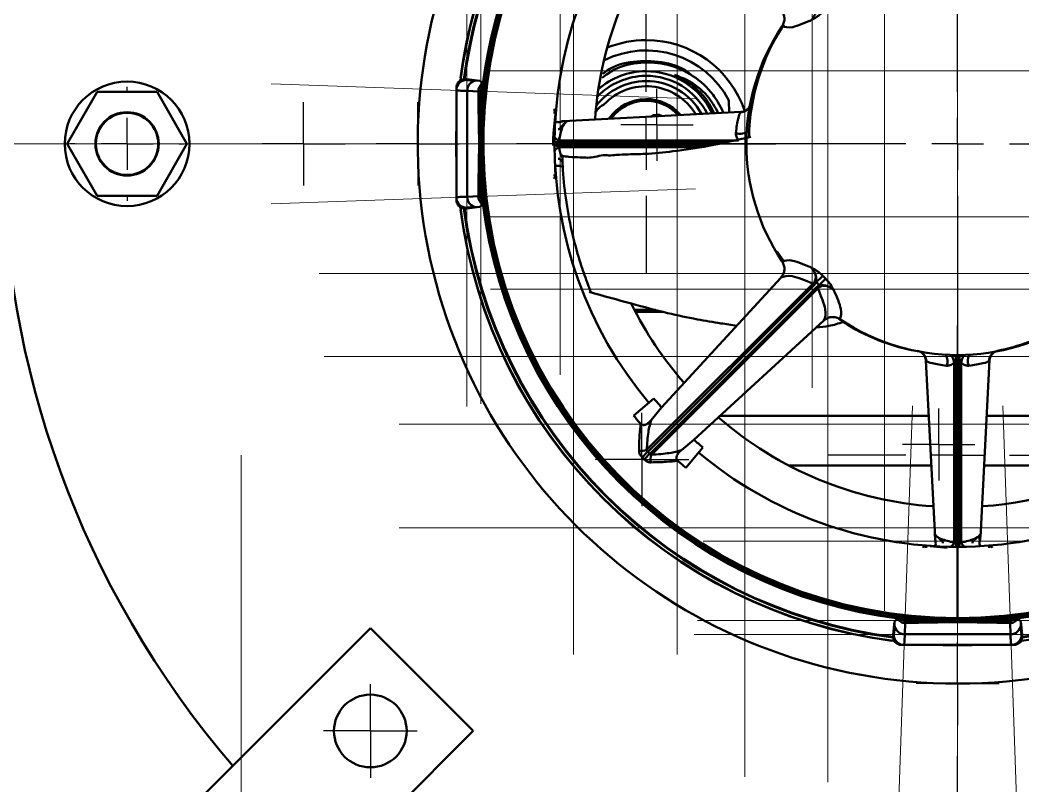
# Model space of a CAD drawing. Header units: millimetres. Extents: x 0 to 420, y 0 to 297.
# Drawn here: x 325.42 to 349.57, y 189.53 to 207.98 of the extents above; entities that cross this region are included whole.
import ezdxf

# ---------------------------------------------------------------- set-up
doc = ezdxf.new("R2010")
doc.units = ezdxf.units.MM
doc.linetypes.add('CENTERX2', pattern=[20.32, 12.7, -2.54, 2.54, -2.54])
doc.layers.add('9中心线层', color=1, linetype='Continuous')

# ---------------------------------------------------------------- blocks, each defined once
blk = doc.blocks.new('SW_CENTERMARKSYMBOL_101')
at = {"layer": '9中心线层', "color": 0}
for p, q in [((0, 1.25), (0, 9.375)), ((0, 0), (0, 0.625)), ((-1.25, 0), (-9.375, 0)), ((0, 0), (-0.625, 0)), ((0, 0), (0, -0.625)), ((0, 0), (0.625, 0)), ((1.25, 0), (9.375, 0)), ((0, -1.25), (0, -9.375))]:
    blk.add_line(p, q, dxfattribs=at)
blk = doc.blocks.new('SW_CENTERMARKSYMBOL_102')
at = {"layer": '9中心线层', "color": 0}
for p, q in [((0, 1.25), (0, 1.375)), ((0, 0), (0, 0.625)), ((-1.25, 0), (-1.375, 0)), ((0, 0), (-0.625, 0)), ((0, 0), (0, -0.625)), ((0, 0), (0.625, 0)), ((1.25, 0), (1.375, 0)), ((0, -1.25), (0, -1.375))]:
    blk.add_line(p, q, dxfattribs=at)
blk = doc.blocks.new('SW_CENTERMARKSYMBOL_106')
at = {"layer": '9中心线层', "color": 0}
for p, q in [((0, 0.625), (0, 1.125)), ((0, 0), (0, 0.625)), ((-0.625, 0), (-1.125, 0)), ((0, 0), (-0.625, 0)), ((0, 0), (0, -0.625)), ((0, 0), (0.625, 0)), ((0.625, 0), (1.125, 0)), ((0, -0.625), (0, -1.125))]:
    blk.add_line(p, q, dxfattribs=at)
blk = doc.blocks.new('SW_CENTERMARKSYMBOL_113')
at = {"layer": '9中心线层', "color": 0}
for p, q in [((0, 0.625), (0, 1.125)), ((0, 0), (0, 0.625)), ((-0.625, 0), (-1.125, 0)), ((0, 0), (-0.625, 0)), ((0, 0), (0, -0.625)), ((0, 0), (0.625, 0)), ((0.625, 0), (1.125, 0)), ((0, -0.625), (0, -1.125))]:
    blk.add_line(p, q, dxfattribs=at)
blk = doc.blocks.new('SW_CENTERMARKSYMBOL_114')
at = {"layer": '9中心线层', "color": 0}
for p, q in [((0, 1.25), (0, 3.125)), ((0, 0), (0, 0.625)), ((-1.25, 0), (-3.125, 0)), ((0, 0), (-0.625, 0)), ((0, 0), (0, -0.625)), ((0, 0), (0.625, 0)), ((1.25, 0), (3.125, 0)), ((0, -1.25), (0, -3.125))]:
    blk.add_line(p, q, dxfattribs=at)
blk = doc.blocks.new('SW_CENTERMARKSYMBOL_115')
at = {"layer": '9中心线层', "color": 0}
for p, q in [((0, 0.625), (0, 0.869475)), ((0, 0), (0, 0.625)), ((-0.625, 0), (-0.869475, 0)), ((0, 0), (-0.625, 0)), ((0, 0), (0, -0.625)), ((0, 0), (0.625, 0)), ((0.625, 0), (0.869475, 0)), ((0, -0.625), (0, -0.869475))]:
    blk.add_line(p, q, dxfattribs=at)
blk = doc.blocks.new('SW_CENTERMARKSYMBOL_116')
at = {"layer": '9中心线层', "color": 0}
for p, q in [((0, 0.625), (0, 1)), ((0, 0), (0, 0.625)), ((-0.625, 0), (-1, 0)), ((0, 0), (-0.625, 0)), ((0, 0), (0, -0.625)), ((0, 0), (0.625, 0)), ((0.625, 0), (1, 0)), ((0, -0.625), (0, -1))]:
    blk.add_line(p, q, dxfattribs=at)
blk = doc.blocks.new('SW_CENTERMARKSYMBOL_117')
at = {"layer": '9中心线层', "color": 0}
for p, q in [((0, 0.625), (0, 1)), ((0, 0), (0, 0.625)), ((-0.625, 0), (-1, 0)), ((0, 0), (-0.625, 0)), ((0, 0), (0, -0.625)), ((0, 0), (0.625, 0)), ((0.625, 0), (1, 0)), ((0, -0.625), (0, -1))]:
    blk.add_line(p, q, dxfattribs=at)
blk = doc.blocks.new('SW_CENTERMARKSYMBOL_130')
at = {"layer": '9中心线层', "color": 0}
for p, q in [((0, 1.25), (0, 3.125)), ((0, 0), (0, 0.625)), ((-1.25, 0), (-3.125, 0)), ((0, 0), (-0.625, 0)), ((0, 0), (0, -0.625)), ((0, 0), (0.625, 0)), ((1.25, 0), (3.125, 0)), ((0, -1.25), (0, -3.125))]:
    blk.add_line(p, q, dxfattribs=at)
blk = doc.blocks.new('SW_CENTERMARKSYMBOL_131')
at = {"layer": '9中心线层', "color": 0}
for p, q in [((0, 0.625), (0, 0.869475)), ((0, 0), (0, 0.625)), ((-0.625, 0), (-0.869475, 0)), ((0, 0), (-0.625, 0)), ((0, 0), (0, -0.625)), ((0, 0), (0.625, 0)), ((0.625, 0), (0.869475, 0)), ((0, -0.625), (0, -0.869475))]:
    blk.add_line(p, q, dxfattribs=at)
blk = doc.blocks.new('SW_CENTERMARKSYMBOL_132')
at = {"layer": '9中心线层', "color": 0}
for p, q in [((0, 0.625), (0, 1)), ((0, 0), (0, 0.625)), ((-0.625, 0), (-1, 0)), ((0, 0), (-0.625, 0)), ((0, 0), (0, -0.625)), ((0, 0), (0.625, 0)), ((0.625, 0), (1, 0)), ((0, -0.625), (0, -1))]:
    blk.add_line(p, q, dxfattribs=at)
blk = doc.blocks.new('SW_CENTERMARKSYMBOL_133')
at = {"layer": '9中心线层', "color": 0}
for p, q in [((0, 0.625), (0, 1)), ((0, 0), (0, 0.625)), ((-0.625, 0), (-1, 0)), ((0, 0), (-0.625, 0)), ((0, 0), (0, -0.625)), ((0, 0), (0.625, 0)), ((0.625, 0), (1, 0)), ((0, -0.625), (0, -1))]:
    blk.add_line(p, q, dxfattribs=at)

msp = doc.modelspace()

# ---------------------------------------------------------------- linework, layer by layer
at = {"color": 7, "linetype": 'Continuous', "lineweight": 50}
for p, q in [((343.775, 207.834), (343.776, 207.835)), ((336.029, 206.534), (336.021, 206.53)), ((336.029, 206.534), (336.109, 206.554)), ((336.109, 206.554), (336.125, 206.556)), ((336.181, 206.556), (336.125, 206.556)), ((336.181, 206.556), (336.497, 206.52)), ((336.181, 206.54), (336.181, 206.556)), ((336.415, 206.523), (336.497, 206.52)), ((336.497, 206.52), (336.563, 206.46)), ((327.278, 206.25), (326.557, 205)), ((328.722, 206.25), (327.278, 206.25)), ((329.443, 205), (328.722, 206.25)), ((335.931, 206.337), (335.931, 206.29)), ((335.931, 206.29), (335.931, 203.71)), ((336.191, 203.727), (336.191, 206.273)), ((336.191, 206.273), (336.46, 206.263)), ((336.46, 206.263), (336.46, 205.945)), ((336.46, 206.263), (336.516, 206.263)), ((336.516, 205.945), (336.56, 206.378)), ((336.516, 205.945), (336.516, 206.263)), ((342.493, 206.045), (342.495, 205.754)), ((336.46, 205.945), (336.477, 205)), ((336.516, 205.945), (336.46, 205.945)), ((338.27, 205.759), (338.319, 205.755)), ((338.319, 205.755), (338.319, 205.755)), ((342.779, 205.769), (338.513, 205.545)), ((342.767, 205.76), (342.785, 205.769)), ((343.018, 205.968), (343.018, 205.962)), ((338.268, 205.254), (338.311, 205.658)), ((338.311, 205.658), (338.309, 205.628)), ((338.309, 205.609), (338.312, 205.647)), ((338.49, 205.543), (338.599, 205.546)), ((338.535, 205.542), (338.586, 205.54)), ((338.545, 205.541), (338.586, 205.54)), ((338.599, 205.546), (338.586, 205.54)), ((338.261, 205.041), (338.261, 205)), ((338.351, 205.04), (342.426, 205.041)), ((338.351, 205.04), (338.351, 205)), ((338.398, 205.082), (342.719, 205.081)), ((326.557, 205), (327.278, 203.75)), ((328.722, 203.75), (329.443, 205)), ((336.477, 205), (336.46, 204.055)), ((338.261, 205), (338.261, 204.959)), ((338.261, 205), (338.351, 205)), ((338.351, 205), (338.351, 204.96)), ((342.045, 204.959), (338.351, 204.96)), ((341.796, 204.919), (338.398, 204.918)), ((338.398, 204.918), (338.457, 204.698)), ((338.309, 204.372), (338.311, 204.342)), ((336.46, 204.055), (336.46, 203.737)), ((336.46, 204.055), (336.516, 204.055)), ((336.56, 203.622), (336.516, 204.055)), ((336.516, 203.737), (336.516, 204.055)), ((338.319, 204.245), (338.27, 204.241)), ((338.319, 204.245), (338.319, 204.245)), ((327.278, 203.75), (328.722, 203.75)), ((335.931, 203.71), (335.931, 203.663)), ((336.46, 203.737), (336.191, 203.727)), ((336.46, 203.737), (336.516, 203.737)), ((336.021, 203.47), (336.029, 203.466)), ((336.109, 203.446), (336.029, 203.466)), ((336.109, 203.446), (336.125, 203.444)), ((336.181, 203.444), (336.125, 203.444)), ((336.181, 203.444), (336.497, 203.48)), ((336.181, 203.444), (336.181, 203.46)), ((336.415, 203.477), (336.497, 203.48)), ((336.563, 203.54), (336.497, 203.48)), ((343.655, 202.408), (343.803, 202.184)), ((343.776, 202.165), (343.775, 202.166)), ((343.809, 201.883), (343.795, 201.855)), ((343.741, 201.774), (340.87, 198.649)), ((343.746, 201.779), (343.76, 201.771)), ((344.548, 201.6), (344.598, 201.668)), ((344.668, 201.598), (344.598, 201.668)), ((344.754, 201.82), (344.82, 201.754)), ((340.511, 197.628), (344.517, 201.633)), ((340.537, 197.585), (344.548, 201.6)), ((344.6, 201.548), (340.585, 197.537)), ((344.633, 201.517), (340.628, 197.511)), ((344.6, 201.548), (344.668, 201.598)), ((340.728, 201), (340.218, 201)), ((340.92, 200.95), (340.244, 200.95)), ((340.25, 200.95), (340.25, 201)), ((341.651, 197.872), (344.779, 200.746)), ((344.881, 200.808), (344.883, 200.809)), ((345.166, 200.775), (345.165, 200.776)), ((347.231, 199.785), (347.24, 199.767)), ((347.231, 199.779), (347.455, 195.513)), ((347.919, 199.719), (347.918, 195.398)), ((347.96, 195.351), (347.959, 199.744)), ((348.041, 199.744), (347.959, 199.744)), ((348.041, 199.744), (348.04, 195.351)), ((348.081, 199.719), (348.082, 195.398)), ((348.546, 195.526), (348.77, 199.786)), ((348.769, 199.785), (348.76, 199.767)), ((340.687, 198.864), (340.199, 198.454)), ((340.872, 198.651), (340.621, 198.348)), ((342.28, 198.45), (347.301, 198.45)), ((348.699, 198.45), (352.067, 198.45)), ((341.348, 197.621), (341.651, 197.872)), ((340.537, 197.585), (340.585, 197.537)), ((341.864, 197.687), (341.454, 197.199)), ((347.364, 197.25), (343.938, 197.25)), ((352.062, 197.25), (348.636, 197.25)), ((347.454, 195.599), (347.457, 195.49)), ((347.46, 195.586), (347.454, 195.599)), ((347.458, 195.535), (347.46, 195.586)), ((347.459, 195.545), (347.46, 195.586)), ((348.537, 195.58), (348.528, 195.461)), ((348.537, 195.58), (348.54, 195.586)), ((348.54, 195.586), (348.537, 195.58)), ((348.54, 195.586), (348.546, 195.599)), ((348.54, 195.586), (348.542, 195.463)), ((348.54, 195.586), (348.543, 195.49)), ((348.546, 195.599), (348.543, 195.49)), ((347.241, 195.27), (347.245, 195.319)), ((347.746, 195.268), (347.342, 195.311)), ((347.96, 195.351), (348, 195.351)), ((348, 195.351), (348.04, 195.351)), ((348, 195.351), (348, 195.295)), ((348.755, 195.319), (348.759, 195.27)), ((346.48, 193.497), (346.444, 193.181)), ((346.48, 193.497), (346.477, 193.415)), ((346.48, 193.497), (346.54, 193.563)), ((347.055, 193.516), (346.622, 193.56)), ((346.727, 193.191), (346.737, 193.46)), ((347.055, 193.516), (346.737, 193.516)), ((346.737, 193.46), (346.737, 193.516)), ((346.737, 193.46), (347.055, 193.46)), ((347.055, 193.516), (347.055, 193.46)), ((347.055, 193.46), (348, 193.477)), ((348, 193.477), (348.945, 193.46)), ((349.378, 193.56), (348.945, 193.516)), ((349.263, 193.516), (348.945, 193.516)), ((348.945, 193.46), (348.945, 193.516)), ((348.945, 193.46), (349.263, 193.46)), ((349.263, 193.46), (349.263, 193.516)), ((349.263, 193.46), (349.273, 193.191)), ((349.46, 193.563), (349.52, 193.497)), ((349.556, 193.181), (349.52, 193.497)), ((349.523, 193.415), (349.52, 193.497)), ((333.858, 193.333), (328.378, 187.853)), ((336.333, 190.858), (333.858, 193.333)), ((349.273, 193.191), (346.727, 193.191)), ((346.444, 193.125), (346.444, 193.181)), ((346.46, 193.181), (346.444, 193.181)), ((346.444, 193.125), (346.446, 193.109)), ((346.466, 193.029), (346.446, 193.109)), ((346.466, 193.029), (346.47, 193.021)), ((349.53, 193.021), (349.534, 193.029)), ((349.554, 193.109), (349.534, 193.029)), ((349.556, 193.181), (349.54, 193.181)), ((349.554, 193.109), (349.556, 193.125)), ((349.556, 193.181), (349.556, 193.125)), ((346.663, 192.931), (346.71, 192.931)), ((346.71, 192.931), (349.29, 192.931)), ((349.29, 192.931), (349.337, 192.931)), ((330.853, 185.378), (336.333, 190.858))]:
    msp.add_line(p, q, dxfattribs=at)
at = {"color": 7, "linetype": 'Continuous', "lineweight": 50, "flags": 128}
for points in [[(342.351, 205.757), (342.318, 205.833), (342.228, 206.007)], [(342.785, 205.769), (342.827, 205.775), (342.838, 205.778)], [(347.223, 199.833), (347.225, 199.827), (347.231, 199.785)], [(348.777, 199.833), (348.775, 199.827), (348.769, 199.785)], [(340.537, 197.585), (340.518, 197.567), (340.5, 197.549), (340.482, 197.531), (340.465, 197.514), (340.448, 197.497), (340.432, 197.481), (340.417, 197.466), (340.403, 197.452)], [(340.585, 197.537), (340.567, 197.518), (340.549, 197.5), (340.531, 197.482), (340.514, 197.465), (340.497, 197.448), (340.481, 197.432), (340.466, 197.417), (340.452, 197.403)]]:
    msp.add_lwpolyline(points, dxfattribs=at)
at = {"color": 7, "linetype": 'Continuous', "lineweight": 50}
for centre, radius in [((348, 205), 28), ((328, 205), 1.5), ((328, 205), 0.763), ((328, 205), 0.75), ((333.858, 190.858), 0.875)]:
    msp.add_circle(centre, radius, dxfattribs=at)
for centre, radius, start, end in [((348, 205), 23, 139.3637, 220.6363), ((348, 205), 13, 109.5572, 70.4428), ((348, 205), 12.069, 107.7654, 172.6994), ((348, 205), 12.076, 107.9709, 172.4432), ((348, 205), 11.992, 108.059, 172.5554), ((348, 205), 11.977, 108.0576, 172.5375), ((348, 205), 11.461, 102.9957, 77.0043), ((348, 205), 11.421, 97.6376, 270), ((348, 205), 11.421, 270, 82.3624), ((348, 205), 11.505, 110.5429, 69.4571), ((348, 205), 11.523, 110.5202, 173.1331), ((348, 205), 9.705, 140, 219.9972), ((348, 205), 8.75, 138.8336, 176.1529), ((348, 205), 5.087, 146.1436, 213.8564), ((348, 205), 5.077, 145.5207, 169.0029), ((348, 205), 5.074, 146.5458, 169.0699), ((340.5, 205), 2.5, 90, 112.0243), ((340.5, 205), 2.5, 18.4126, 90), ((340.5, 205), 2.25, 27.6751, 116.8626), ((340.5, 205), 1.75, 90.409, 131.0823), ((340.5, 205), 1.75, 24.9604, 90.409), ((336.181, 206.29), 0.25, 89.9956, 179.9956), ((336.431, 206.283), 0.24, 93.8201, 182.4413), ((340.5, 205), 1.512, 90.409, 142.6065), ((340.5, 205), 1.637, 90.409, 135.8736), ((340.5, 205), 1.638, 26.476, 90.409), ((340.5, 205), 1.513, 28.4246, 90.409), ((340.5, 205), 1.797, 24.383, 67.7684), ((340.5, 205), 1.388, 31.4458, 137.0577), ((340.5, 205), 1.08, 90.409, 145.304), ((340.5, 205), 1.038, 41.8727, 143.4), ((340.5, 205), 1.08, 40.7842, 90.409), ((348, 205), 11.523, 175.2972, 180), ((338.244, 205.761), 0.075, 355.5284, 69.1408), ((348, 205), 9.711, 175.5391, 176.1173), ((339.621, 205.596), 0.375, 111.3345, 154.2466), ((342.772, 206.011), 0.251, 268.7803, 330.8766), ((348, 205), 9.71, 176.0023, 176.1173), ((340.759, 205.457), 0.244, 62.3595, 124.7457), ((348, 205), 12.076, 178.3434, 180), ((342.77, 205.533), 0.29, 247.0923, 312.1392), ((338.473, 222.484), 17.445, 269.4166, 269.5986), ((338.489, 205.297), 0.234, 214.5627, 247.011), ((348, 205), 12.076, 180, 181.6577), ((348, 205), 11.523, 180, 184.7028), ((338.473, 187.516), 17.445, 90.4014, 90.5834), ((338.491, 204.701), 0.236, 113.1687, 145.2576), ((348, 205), 9.711, 183.8827, 184.4609), ((348, 205), 9.71, 183.8827, 184.458), ((338.244, 204.239), 0.075, 290.8257, 4.4753), ((336.181, 203.71), 0.25, 180.0044, 270.0044), ((336.431, 203.717), 0.24, 177.5587, 266.1799), ((348, 205), 11.523, 186.8669, 263.1331), ((348, 205), 11.523, 276.8669, 353.1331), ((348, 205), 12.069, 187.3006, 262.6994), ((348, 205), 12.076, 187.5575, 262.4381), ((348, 205), 11.992, 187.4446, 262.5554), ((348, 205), 11.977, 187.4625, 262.5375), ((348, 205), 12.069, 277.3006, 352.6994), ((348, 205), 11.992, 277.4446, 352.5554), ((348, 205), 11.977, 277.4625, 352.5375), ((466.517, 77.183), 174.243, 134.33183, 134.40338), ((220.183, 323.517), 174.243, 315.59662, 315.66817), ((345.078, 202.134), 0.752, 221.7365, 225.2398), ((345.134, 202.078), 0.752, 224.7602, 228.2635), ((348, 205), 8.75, 206.2093, 221.1597), ((348, 205), 5.087, 236.1436, 303.8564), ((348, 205), 5.101, 238.7974, 249.2664), ((348, 205), 5.074, 280.9301, 298.2588), ((348, 205), 5.077, 280.9963, 298.2299), ((346.989, 199.772), 0.251, 358.7803, 60.8766), ((349.011, 199.772), 0.251, 119.1295, 181.2136), ((347.458, 199.771), 0.298, 337.5952, 30.2091), ((347.459, 199.654), 0.464, 8.1348, 34.3147), ((257.992, 200.14), 89.967, 359.74759, 359.8553), ((438.008, 200.14), 89.967, 180.1447, 180.25241), ((348.541, 199.654), 0.464, 145.6853, 171.8652), ((348.542, 199.771), 0.298, 149.7909, 202.4048), ((348, 205), 9.546, 220, 221.6921), ((348, 205), 10.184, 220, 221.4414), ((348, 205), 8.75, 228.8435, 266.1663), ((348, 205), 9.546, 228.3079, 230), ((340.409, 197.831), 0.227, 248.8855, 296.5617), ((348, 205), 9.705, 230, 270.0047), ((348, 205), 9.705, 270.0047, 309.9985), ((348, 205), 8.75, 273.8675, 302.0381), ((348, 205), 10.709, 224.8122, 225.1878), ((340.831, 197.409), 0.227, 153.4383, 201.1145), ((348, 205), 10.184, 228.5586, 230), ((347.703, 195.489), 0.234, 304.5627, 337.011), ((348.299, 195.491), 0.236, 203.1687, 235.2576), ((347.239, 195.244), 0.075, 85.5284, 159.1408), ((330.516, 195.473), 17.445, 359.4166, 359.5986), ((365.484, 195.473), 17.445, 180.4014, 180.5834), ((348.761, 195.244), 0.075, 20.8257, 94.4753), ((348, 205), 11.523, 265.2972, 270), ((348, 205), 11.523, 270, 274.7028), ((346.717, 193.431), 0.24, 183.8201, 272.4413), ((349.283, 193.431), 0.24, 267.5587, 356.1799), ((346.71, 193.181), 0.25, 179.9956, 269.9956), ((349.29, 193.181), 0.25, 270.0044, 0.0044), ((348, 205), 12.076, 268.347, 270.0019), ((348, 205), 12.076, 270.0019, 271.6536)]:
    msp.add_arc(centre, radius, start, end, dxfattribs=at)
for centre, major_axis, ratio, start_param, end_param in [((348.045, 205.078), (2.535, 4.391), 0.999843, 1.510432, 2.074847), ((347.911, 204.989), (5.021, 0.629), 0.999844, 4.241519, 4.404316)]:
    msp.add_ellipse(centre, major_axis=major_axis, ratio=ratio, start_param=start_param, end_param=end_param, dxfattribs=at)
for points, knots in [([(343.776, 207.835), (343.792, 207.865), (343.825, 207.926), (343.833, 208.027), (343.811, 208.131), (343.77, 208.188), (343.746, 208.221)], [0, 0, 0, 0, 0.2438566, 0.4999372, 0.7070031, 1, 1, 1, 1]), ([(344.517, 208.367), (344.529, 208.354), (344.553, 208.328), (344.575, 208.28), (344.585, 208.228), (344.58, 208.156), (344.547, 208.068), (344.501, 208.011), (344.478, 207.982)], [0, 0, 0, 0, 0.122298, 0.243258, 0.364571, 0.488385, 0.741182, 1, 1, 1, 1]), ([(344.754, 208.18), (344.731, 208.158), (344.683, 208.111), (344.585, 208.041), (344.52, 208.005), (344.478, 207.982)], [0, 0, 0, 0, 0.242221, 0.498524, 1, 1, 1, 1]), ([(344.478, 207.982), (344.311, 207.91), (343.977, 207.767), (343.843, 207.812), (343.775, 207.834)], [0, 0, 0, 0, 0.49853, 1, 1, 1, 1]), ([(339.437, 206.589), (339.534, 206.661), (339.807, 206.865), (340.37, 206.985), (341.031, 206.938), (341.646, 206.664), (342.03, 206.309), (342.19, 206.066), (342.228, 206.007)], [0, 0, 0, 0, 0.112854, 0.316863, 0.520809, 0.727346, 0.934448, 1, 1, 1, 1]), ([(339.458, 206.686), (339.49, 206.713), (339.697, 206.882), (340.199, 207.007), (340.865, 206.997), (341.367, 206.852), (341.573, 206.672), (341.61, 206.64)], [0, 0, 0, 0, 0.055388, 0.348889, 0.642408, 0.935908, 1, 1, 1, 1]), ([(336.181, 206.54), (336.191, 206.537), (336.211, 206.531), (336.347, 206.525), (336.415, 206.523)], [0, 0, 0, 0, 0.500004, 1, 1, 1, 1]), ([(342.236, 205.741), (342.156, 205.885), (341.97, 206.217), (341.57, 206.516), (341.275, 206.627), (341.18, 206.663)], [0, 0, 0, 0, 0.34241, 0.787744, 1, 1, 1, 1]), ([(336.563, 206.46), (336.547, 206.447), (336.516, 206.421), (336.484, 206.371), (336.463, 206.318), (336.461, 206.281), (336.46, 206.263)], [0, 0, 0, 0, 0.267536, 0.522532, 0.766218, 1, 1, 1, 1]), ([(336.516, 206.263), (336.518, 206.284), (336.522, 206.326), (336.547, 206.36), (336.56, 206.378)], [0, 0, 0, 0, 0.494564, 1, 1, 1, 1]), ([(336.563, 206.46), (336.563, 206.459), (336.564, 206.456), (336.565, 206.445), (336.564, 206.428), (336.563, 206.403), (336.561, 206.387), (336.56, 206.378)], [0, 0, 0, 0, 0.121745, 0.249718, 0.500023, 0.731471, 1, 1, 1, 1]), ([(342.657, 205.266), (342.676, 205.394), (342.715, 205.651), (342.75, 205.724), (342.767, 205.76)], [0, 0, 0, 0, 0.499931, 1, 1, 1, 1]), ([(343.016, 205.97), (343.011, 205.949), (342.999, 205.907), (342.96, 205.849), (342.904, 205.801), (342.857, 205.785), (342.833, 205.776)], [0, 0, 0, 0, 0.221072, 0.467188, 0.730594, 1, 1, 1, 1]), ([(338.481, 205.542), (338.427, 205.528), (338.373, 205.513), (338.336, 205.536), (338.335, 205.536)], [0, 0, 0, 0, 0.980771, 1, 1, 1, 1]), ([(338.58, 205.537), (338.546, 205.502), (338.477, 205.433), (338.424, 205.199), (338.398, 205.082)], [0, 0, 0, 0, 0.5006297, 1, 1, 1, 1]), ([(338.421, 205.368), (338.455, 205.406), (338.522, 205.481), (338.561, 205.518), (338.58, 205.537)], [0, 0, 0, 0, 0.499834, 1, 1, 1, 1]), ([(338.456, 205.541), (338.458, 205.541), (338.467, 205.543), (338.489, 205.543), (338.528, 205.544), (338.561, 205.54), (338.58, 205.537)], [0, 0, 0, 0, 0.051741, 0.217902, 0.519196, 1, 1, 1, 1]), ([(338.381, 205.357), (338.387, 205.357), (338.404, 205.356), (338.415, 205.363), (338.421, 205.368)], [0, 0, 0, 0, 0.3982, 1, 1, 1, 1]), ([(342.719, 205.081), (342.701, 205.114), (342.674, 205.165), (342.657, 205.226), (342.657, 205.252), (342.657, 205.266)], [0, 0, 0, 0, 0.496351, 0.746083, 1, 1, 1, 1]), ([(338.268, 205.254), (338.267, 205.224), (338.264, 205.179), (338.262, 205.102), (338.262, 205.061), (338.261, 205.041)], [0, 0, 0, 0, 0.499683, 0.753354, 1, 1, 1, 1]), ([(338.398, 205.082), (338.386, 205.077), (338.371, 205.07), (338.356, 205.055), (338.352, 205.047), (338.351, 205.043), (338.351, 205.041), (338.351, 205.04)], [0, 0, 0, 0, 0.6327909, 0.8487235, 0.9301906, 0.9660146, 1, 1, 1, 1]), ([(343.019, 205.17), (342.68, 205.09), (342.062, 204.946), (341.205, 204.826), (340.561, 204.753), (340.106, 204.75), (339.814, 204.737), (339.614, 204.716), (339.441, 204.741), (339.22, 204.655), (338.937, 204.673), (338.675, 204.681), (338.532, 204.703), (338.479, 204.711)], [0, 0, 0, 0, 0.227459, 0.414975, 0.563066, 0.650191, 0.713167, 0.754209, 0.781291, 0.826433, 0.90421, 0.964327, 1, 1, 1, 1]), ([(338.351, 204.96), (338.351, 204.959), (338.351, 204.957), (338.352, 204.953), (338.356, 204.945), (338.371, 204.93), (338.386, 204.923), (338.398, 204.918)], [0, 0, 0, 0, 0.033942, 0.069705, 0.150993, 0.366342, 1, 1, 1, 1]), ([(338.421, 204.632), (338.415, 204.636), (338.404, 204.644), (338.388, 204.643), (338.381, 204.643)], [0, 0, 0, 0, 0.599395, 1, 1, 1, 1]), ([(338.486, 204.563), (338.472, 204.581), (338.455, 204.604), (338.427, 204.627), (338.421, 204.632)], [0, 0, 0, 0, 0.775592, 1, 1, 1, 1]), ([(338.479, 204.727), (338.479, 204.727), (338.479, 204.727), (338.479, 204.727), (338.479, 204.727), (338.479, 204.727), (338.479, 204.725), (338.479, 204.719), (338.48, 204.698), (338.483, 204.611), (338.498, 204.269), (338.556, 203.68), (338.684, 202.974), (338.829, 202.413), (338.944, 202.044), (339.022, 201.817), (339.075, 201.673), (339.109, 201.582), (339.135, 201.515), (339.151, 201.475), (339.161, 201.45), (339.166, 201.439), (339.167, 201.436)], [0, 0, 0, 0, 0.000056, 0.000113, 0.000164, 0.00025, 0.000475, 0.001373, 0.004931, 0.019123, 0.075959, 0.303221, 0.546077, 0.709281, 0.816774, 0.886337, 0.921118, 0.953464, 0.974223, 0.987302, 0.995745, 1, 1, 1, 1]), ([(338.312, 204.352), (338.308, 204.378), (338.303, 204.418), (338.313, 204.458), (338.367, 204.483), (338.425, 204.47), (338.473, 204.458)], [0, 0, 0, 0, 0.204327, 0.308799, 0.422889, 1, 1, 1, 1]), ([(335.931, 203.71), (335.946, 203.713), (335.973, 203.719), (336.126, 203.725), (336.191, 203.727)], [0, 0, 0, 0, 0.5818, 1, 1, 1, 1]), ([(336.563, 203.54), (336.547, 203.553), (336.516, 203.579), (336.484, 203.629), (336.463, 203.682), (336.461, 203.719), (336.46, 203.737)], [0, 0, 0, 0, 0.267535, 0.522531, 0.766217, 1, 1, 1, 1]), ([(336.56, 203.622), (336.547, 203.64), (336.522, 203.674), (336.518, 203.716), (336.516, 203.737)], [0, 0, 0, 0, 0.505436, 1, 1, 1, 1]), ([(336.56, 203.622), (336.561, 203.613), (336.563, 203.597), (336.564, 203.572), (336.565, 203.555), (336.564, 203.544), (336.563, 203.541), (336.563, 203.54)], [0, 0, 0, 0, 0.267042, 0.497713, 0.749598, 0.877644, 1, 1, 1, 1]), ([(336.415, 203.477), (336.347, 203.475), (336.211, 203.469), (336.191, 203.463), (336.181, 203.46)], [0, 0, 0, 0, 0.499996, 1, 1, 1, 1]), ([(343.776, 202.165), (343.792, 202.135), (343.825, 202.074), (343.833, 201.967), (343.809, 201.863), (343.767, 201.807), (343.746, 201.779)], [0, 0, 0, 0, 0.243288, 0.49983, 0.749774, 1, 1, 1, 1]), ([(343.775, 202.166), (343.843, 202.188), (343.977, 202.233), (344.311, 202.09), (344.478, 202.018)], [0, 0, 0, 0, 0.501582, 1, 1, 1, 1]), ([(344.478, 202.018), (344.52, 201.995), (344.585, 201.959), (344.683, 201.889), (344.731, 201.842), (344.754, 201.82)], [0, 0, 0, 0, 0.501722, 0.757874, 1, 1, 1, 1]), ([(344.598, 201.668), (344.598, 201.709), (344.597, 201.792), (344.56, 201.916), (344.506, 201.984), (344.478, 202.018)], [0, 0, 0, 0, 0.322483, 0.6511268, 1, 1, 1, 1]), ([(344.478, 202.018), (344.501, 201.989), (344.547, 201.932), (344.58, 201.844), (344.585, 201.772), (344.575, 201.72), (344.553, 201.672), (344.529, 201.646), (344.517, 201.633)], [0, 0, 0, 0, 0.2588181, 0.5116153, 0.6354289, 0.7567422, 0.877702, 1, 1, 1, 1]), ([(344.517, 201.633), (344.332, 201.71), (343.963, 201.863), (343.818, 201.807), (343.746, 201.779)], [0, 0, 0, 0, 0.499836, 1, 1, 1, 1]), ([(344.82, 201.754), (344.842, 201.731), (344.889, 201.683), (344.959, 201.585), (344.995, 201.52), (345.018, 201.478)], [0, 0, 0, 0, 0.242221, 0.498524, 1, 1, 1, 1]), ([(339.131, 201.432), (339.47, 201.338), (340.106, 201.161), (340.964, 200.93), (341.683, 200.777), (342.244, 200.683), (342.554, 200.638), (342.681, 200.62)], [0, 0, 0, 0, 0.281056, 0.527248, 0.728906, 0.889109, 1, 1, 1, 1]), ([(344.633, 201.517), (344.646, 201.529), (344.672, 201.553), (344.72, 201.575), (344.772, 201.585), (344.844, 201.58), (344.932, 201.547), (344.989, 201.501), (345.018, 201.478)], [0, 0, 0, 0, 0.122298, 0.243258, 0.364571, 0.488385, 0.741182, 1, 1, 1, 1]), ([(344.779, 200.746), (344.807, 200.818), (344.863, 200.962), (344.71, 201.332), (344.633, 201.517)], [0, 0, 0, 0, 0.499587, 1, 1, 1, 1]), ([(345.018, 201.478), (344.984, 201.506), (344.916, 201.56), (344.792, 201.597), (344.709, 201.598), (344.668, 201.598)], [0, 0, 0, 0, 0.348909, 0.677272, 1, 1, 1, 1]), ([(345.018, 201.478), (345.09, 201.311), (345.233, 200.977), (345.188, 200.843), (345.166, 200.775)], [0, 0, 0, 0, 0.4995717, 1, 1, 1, 1]), ([(344.6, 200.581), (344.7, 200.588), (344.925, 200.604), (345.133, 200.673), (345.249, 200.711)], [0, 0, 0, 0, 0.445077, 1, 1, 1, 1]), ([(345.165, 200.776), (345.135, 200.792), (345.074, 200.825), (344.973, 200.833), (344.869, 200.811), (344.812, 200.77), (344.779, 200.746)], [0, 0, 0, 0, 0.243917, 0.499935, 0.707589, 1, 1, 1, 1]), ([(345.161, 200.768), (345.163, 200.766), (345.183, 200.752), (345.213, 200.732), (345.242, 200.712), (345.262, 200.698), (345.271, 200.692), (345.279, 200.686), (345.285, 200.682), (345.285, 200.682), (345.281, 200.685), (345.275, 200.688), (345.268, 200.693), (345.264, 200.695), (345.263, 200.696)], [0, 0, 0, 0, 0.050906, 0.348701, 0.540238, 0.666786, 0.75176, 0.811389, 0.871331, 0.888138, 0.910138, 0.959331, 0.985084, 1, 1, 1, 1]), ([(345.263, 200.696), (345.272, 200.69), (345.29, 200.678), (345.321, 200.659), (345.344, 200.645), (345.358, 200.637)], [0, 0, 0, 0, 0.293699, 0.586635, 1, 1, 1, 1]), ([(347.03, 200.016), (347.051, 200.011), (347.093, 199.999), (347.151, 199.96), (347.199, 199.904), (347.215, 199.857), (347.224, 199.833)], [0, 0, 0, 0, 0.221072, 0.467188, 0.730594, 1, 1, 1, 1]), ([(348.776, 199.833), (348.785, 199.857), (348.801, 199.904), (348.849, 199.96), (348.907, 199.999), (348.949, 200.011), (348.97, 200.016)], [0, 0, 0, 0, 0.2694064, 0.5328115, 0.7789285, 1, 1, 1, 1]), ([(347.24, 199.767), (347.276, 199.749), (347.349, 199.715), (347.606, 199.676), (347.734, 199.657)], [0, 0, 0, 0, 0.501043, 1, 1, 1, 1]), ([(347.734, 199.657), (347.748, 199.657), (347.774, 199.657), (347.835, 199.674), (347.886, 199.701), (347.919, 199.719)], [0, 0, 0, 0, 0.253917, 0.503649, 1, 1, 1, 1]), ([(347.959, 199.744), (347.957, 199.744), (347.953, 199.744), (347.946, 199.741), (347.934, 199.734), (347.925, 199.725), (347.919, 199.719)], [0, 0, 0, 0, 0.112427, 0.229013, 0.479076, 1, 1, 1, 1]), ([(348.081, 199.719), (348.075, 199.725), (348.066, 199.734), (348.054, 199.741), (348.047, 199.744), (348.043, 199.744), (348.041, 199.744)], [0, 0, 0, 0, 0.520373, 0.770808, 0.887465, 1, 1, 1, 1]), ([(348.266, 199.657), (348.252, 199.657), (348.226, 199.657), (348.165, 199.674), (348.114, 199.701), (348.081, 199.719)], [0, 0, 0, 0, 0.253814, 0.503674, 1, 1, 1, 1]), ([(348.76, 199.767), (348.724, 199.75), (348.651, 199.715), (348.394, 199.676), (348.266, 199.657)], [0, 0, 0, 0, 0.499097, 1, 1, 1, 1]), ([(340.328, 197.619), (340.331, 197.749), (340.338, 198.004), (340.357, 198.176), (340.366, 198.26)], [0, 0, 0, 0, 0.507469, 1, 1, 1, 1]), ([(340.621, 198.348), (340.588, 198.311), (340.547, 198.264), (340.479, 198.234), (340.448, 198.227), (340.421, 198.228), (340.401, 198.234), (340.381, 198.245), (340.371, 198.255), (340.366, 198.26)], [0, 0, 0, 0, 0.498067, 0.633743, 0.749143, 0.81659, 0.87964, 0.94006, 1, 1, 1, 1]), ([(340.621, 198.348), (340.596, 198.261), (340.546, 198.087), (340.523, 197.781), (340.511, 197.628)], [0, 0, 0, 0, 0.501439, 1, 1, 1, 1]), ([(340.403, 197.452), (340.388, 197.468), (340.362, 197.495), (340.34, 197.54), (340.33, 197.58), (340.328, 197.605), (340.328, 197.619)], [0, 0, 0, 0, 0.307916, 0.516585, 0.722007, 1, 1, 1, 1]), ([(340.511, 197.628), (340.509, 197.624), (340.507, 197.619), (340.507, 197.612), (340.508, 197.609), (340.51, 197.606), (340.513, 197.603), (340.519, 197.6), (340.527, 197.595), (340.533, 197.589), (340.537, 197.585)], [0, 0, 0, 0, 0.215405, 0.294386, 0.36172, 0.422433, 0.479847, 0.588044, 0.779358, 1, 1, 1, 1]), ([(340.585, 197.537), (340.589, 197.533), (340.595, 197.527), (340.6, 197.518), (340.604, 197.512), (340.608, 197.509), (340.613, 197.507), (340.619, 197.507), (340.625, 197.51), (340.628, 197.511)], [0, 0, 0, 0, 0.217558, 0.414923, 0.557913, 0.624313, 0.690436, 0.83166, 1, 1, 1, 1]), ([(340.628, 197.511), (340.781, 197.523), (341.088, 197.546), (341.261, 197.596), (341.348, 197.621)], [0, 0, 0, 0, 0.499998, 1, 1, 1, 1]), ([(341.26, 197.366), (341.255, 197.371), (341.244, 197.381), (341.234, 197.4), (341.228, 197.421), (341.227, 197.447), (341.234, 197.48), (341.265, 197.547), (341.311, 197.588), (341.348, 197.621)], [0, 0, 0, 0, 0.060999, 0.120415, 0.182636, 0.251526, 0.366772, 0.502344, 1, 1, 1, 1]), ([(340.619, 197.328), (340.605, 197.328), (340.58, 197.33), (340.54, 197.34), (340.495, 197.362), (340.468, 197.388), (340.452, 197.403)], [0, 0, 0, 0, 0.277993, 0.483415, 0.692084, 1, 1, 1, 1]), ([(341.26, 197.366), (341.175, 197.357), (341.004, 197.338), (340.749, 197.331), (340.619, 197.328)], [0, 0, 0, 0, 0.493479, 1, 1, 1, 1]), ([(347.458, 195.481), (347.468, 195.43), (347.481, 195.369), (347.455, 195.313), (347.428, 195.304), (347.403, 195.307), (347.391, 195.309)], [0, 0, 0, 0, 0.638588, 0.768851, 0.888534, 1, 1, 1, 1]), ([(347.459, 195.456), (347.459, 195.458), (347.457, 195.467), (347.457, 195.489), (347.456, 195.528), (347.46, 195.561), (347.463, 195.58)], [0, 0, 0, 0, 0.051741, 0.217902, 0.519196, 1, 1, 1, 1]), ([(347.632, 195.421), (347.594, 195.455), (347.519, 195.522), (347.482, 195.561), (347.463, 195.58)], [0, 0, 0, 0, 0.499834, 1, 1, 1, 1]), ([(347.918, 195.398), (347.801, 195.424), (347.567, 195.477), (347.498, 195.546), (347.463, 195.58)], [0, 0, 0, 0, 0.4993703, 1, 1, 1, 1]), ([(347.643, 195.381), (347.643, 195.387), (347.644, 195.404), (347.637, 195.415), (347.632, 195.421)], [0, 0, 0, 0, 0.3981999, 1, 1, 1, 1]), ([(347.918, 195.398), (347.923, 195.386), (347.93, 195.371), (347.945, 195.356), (347.953, 195.352), (347.957, 195.351), (347.959, 195.351), (347.96, 195.351)], [0, 0, 0, 0, 0.632791, 0.848723, 0.930191, 0.966015, 1, 1, 1, 1]), ([(348.04, 195.351), (348.041, 195.351), (348.043, 195.351), (348.047, 195.352), (348.055, 195.356), (348.07, 195.371), (348.077, 195.386), (348.082, 195.398)], [0, 0, 0, 0, 0.033942, 0.069705, 0.150993, 0.366342, 1, 1, 1, 1]), ([(348.082, 195.398), (348.199, 195.424), (348.433, 195.477), (348.502, 195.546), (348.537, 195.58)], [0, 0, 0, 0, 0.497803, 1, 1, 1, 1]), ([(348.368, 195.421), (348.364, 195.415), (348.356, 195.404), (348.357, 195.388), (348.357, 195.381)], [0, 0, 0, 0, 0.599395, 1, 1, 1, 1]), ([(348.537, 195.58), (348.519, 195.559), (348.486, 195.521), (348.407, 195.468), (348.373, 195.427), (348.368, 195.421)], [0, 0, 0, 0, 0.500178, 0.924637, 1, 1, 1, 1]), ([(348.546, 195.315), (348.541, 195.322), (348.511, 195.363), (348.528, 195.423), (348.542, 195.473)], [0, 0, 0, 0, 0.161944, 1, 1, 1, 1]), ([(348.543, 195.49), (348.543, 195.485), (348.542, 195.476), (348.542, 195.467), (348.542, 195.463)], [0, 0, 0, 0, 0.56, 1, 1, 1, 1]), ([(348, 193.579), (348, 193.58), (348, 193.58), (348, 193.647), (348, 193.773), (348, 193.96), (348, 194.175), (348, 194.391), (348, 194.647), (348, 194.849), (348, 195.092), (348, 195.241), (348, 195.273), (348, 195.287), (348, 195.288), (348, 195.289)], [0, 0, 0, 0, 0.022961, 0.04545, 0.068052, 0.090812, 0.124346, 0.158454, 0.226888, 0.295413, 0.363892, 0.538641, 0.713577, 0.888671, 1, 1, 1, 1]), ([(346.54, 193.563), (346.541, 193.563), (346.544, 193.564), (346.555, 193.565), (346.572, 193.564), (346.597, 193.563), (346.613, 193.561), (346.622, 193.56)], [0, 0, 0, 0, 0.121745, 0.249718, 0.500023, 0.731471, 1, 1, 1, 1]), ([(346.54, 193.563), (346.553, 193.547), (346.579, 193.516), (346.629, 193.484), (346.682, 193.463), (346.719, 193.461), (346.737, 193.46)], [0, 0, 0, 0, 0.267536, 0.522532, 0.766218, 1, 1, 1, 1]), ([(346.737, 193.516), (346.716, 193.518), (346.674, 193.522), (346.64, 193.547), (346.622, 193.56)], [0, 0, 0, 0, 0.494564, 1, 1, 1, 1]), ([(349.46, 193.563), (349.447, 193.547), (349.421, 193.516), (349.371, 193.484), (349.318, 193.463), (349.281, 193.461), (349.263, 193.46)], [0, 0, 0, 0, 0.267536, 0.522532, 0.766218, 1, 1, 1, 1]), ([(349.378, 193.56), (349.36, 193.547), (349.326, 193.522), (349.284, 193.518), (349.263, 193.516)], [0, 0, 0, 0, 0.505436, 1, 1, 1, 1]), ([(349.378, 193.56), (349.387, 193.561), (349.403, 193.563), (349.428, 193.564), (349.445, 193.565), (349.456, 193.564), (349.459, 193.563), (349.46, 193.563)], [0, 0, 0, 0, 0.267042, 0.497713, 0.749598, 0.877644, 1, 1, 1, 1]), ([(346.46, 193.181), (346.463, 193.191), (346.469, 193.211), (346.475, 193.347), (346.477, 193.415)], [0, 0, 0, 0, 0.500004, 1, 1, 1, 1]), ([(349.29, 192.931), (349.287, 192.946), (349.281, 192.973), (349.275, 193.126), (349.273, 193.191)], [0, 0, 0, 0, 0.5818, 1, 1, 1, 1]), ([(349.523, 193.415), (349.525, 193.347), (349.531, 193.211), (349.537, 193.191), (349.54, 193.181)], [0, 0, 0, 0, 0.499996, 1, 1, 1, 1])]:
    msp.add_open_spline(points, degree=3, knots=knots, dxfattribs=at)
for points in [[(335.931, 206.337), (335.932, 206.356), (335.934, 206.392), (335.953, 206.445), (335.981, 206.492), (336.008, 206.517), (336.021, 206.53)], [(336.191, 206.273), (336.115, 206.276), (335.965, 206.281), (335.942, 206.287), (335.931, 206.29)], [(336.021, 203.47), (336.008, 203.483), (335.981, 203.508), (335.953, 203.555), (335.934, 203.608), (335.932, 203.644), (335.931, 203.663)], [(346.727, 193.191), (346.724, 193.115), (346.719, 192.965), (346.713, 192.942), (346.71, 192.931)], [(346.663, 192.931), (346.644, 192.932), (346.608, 192.934), (346.555, 192.953), (346.508, 192.981), (346.483, 193.008), (346.47, 193.021)], [(349.53, 193.021), (349.517, 193.008), (349.492, 192.981), (349.445, 192.953), (349.392, 192.934), (349.356, 192.932), (349.337, 192.931)]]:
    msp.add_open_spline(points, degree=3, dxfattribs=at)
at = {"layer": '9中心线层', "linetype": 'CENTERX2', "lineweight": 18, "ltscale": 2.5}
for p, q in [((348, 244.5), (348, 165.5)), ((344.875, 189.625), (344.875, 220.375)), ((338.75, 218.45), (338.75, 198.45)), ((341.25, 218.45), (341.25, 198.45)), ((346.239, 216.25), (346.239, 193.75)), ((342.875, 214.25), (342.875, 189.75)), ((336.181, 198.677), (336.181, 211.344)), ((336.516, 198.737), (336.516, 211.263)), ((338.431, 199.435), (338.431, 211.129)), ((344.5, 211.125), (344.5, 199.125)), ((359.25, 206.761), (336.75, 206.761)), ((331.474, 206.447), (341.688, 206.087)), ((318, 205), (338.75, 205)), ((331.474, 203.553), (341.688, 203.913)), ((336.75, 203.239), (359.25, 203.239)), ((363.375, 201.875), (332.625, 201.875)), ((341.875, 201.5), (336.75, 201.5)), ((341.875, 201.5), (353.875, 201.5)), ((332.75, 199.875), (338.75, 199.875)), ((338.75, 199.875), (363.25, 199.875)), ((346.553, 188.474), (346.913, 198.688)), ((349.447, 188.474), (349.087, 198.688)), ((338.75, 198.45), (338.75, 192.7)), ((341.25, 198.45), (341.25, 192.7)), ((334.55, 198.25), (354.55, 198.25)), ((330.75, 197.5), (330.75, 191.5)), ((334.55, 195.75), (354.55, 195.75)), ((353.565, 195.431), (341.871, 195.431)), ((354.263, 193.516), (341.737, 193.516)), ((354.323, 193.181), (341.656, 193.181)), ((330.75, 191.5), (330.75, 182.5))]:
    msp.add_line(p, q, dxfattribs=at)

# ---------------------------------------------------------------- block references
at = {"layer": '9中心线层'}
for name, p in [('SW_CENTERMARKSYMBOL_101', (348, 205)), ('SW_CENTERMARKSYMBOL_130', (340.5, 205)), ('SW_CENTERMARKSYMBOL_102', (328, 205)), ('SW_CENTERMARKSYMBOL_131', (340.759, 205.457)), ('SW_CENTERMARKSYMBOL_133', (332.25, 205)), ('SW_CENTERMARKSYMBOL_132', (335, 205)), ('SW_CENTERMARKSYMBOL_114', (348, 197.5)), ('SW_CENTERMARKSYMBOL_106', (340.399, 197.399)), ('SW_CENTERMARKSYMBOL_115', (347.543, 197.759)), ('SW_CENTERMARKSYMBOL_116', (348, 192)), ('SW_CENTERMARKSYMBOL_113', (333.858, 190.858)), ('SW_CENTERMARKSYMBOL_117', (348, 189.25))]:
    msp.add_blockref(name, p, dxfattribs=at)

doc.saveas('drawing.dxf')
